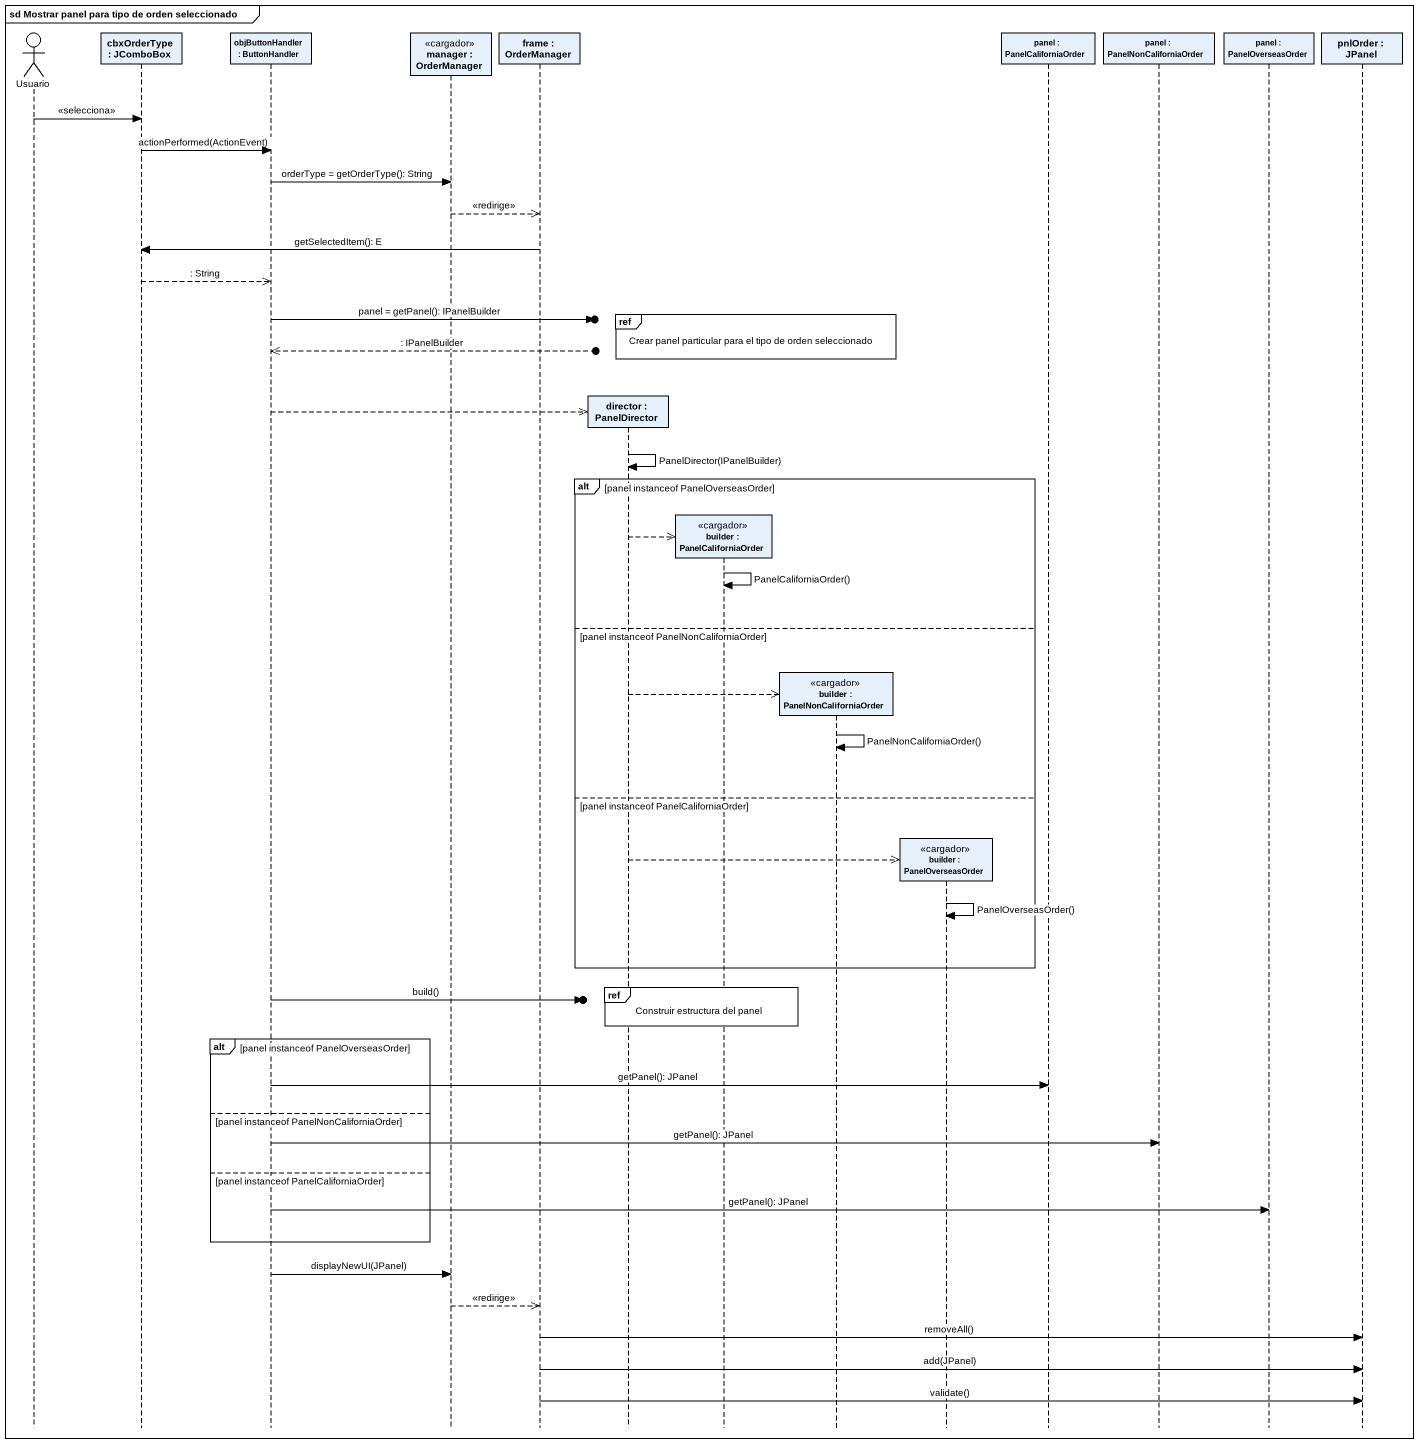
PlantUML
@startuml
mainframe sd Mostrar panel para tipo de orden seleccionado
hide footbox
actor Usuario
participant "cbxOrderType : JComboBox" as cbxOrderType
participant "objButtonHandler : ButtonHandler" as objButtonHandler
participant "manager : OrderManager" as manager <<cargador>>
participant "frame : OrderManager" as frame_
participant "director : PanelDirector" as director
participant "builder : PanelCaliforniaOrder" as builder <<cargador>>
participant "builder : PanelNonCaliforniaOrder" as builder_2 <<cargador>>
participant "builder : PanelOverseasOrder" as builder_3 <<cargador>>
participant "panel : PanelCaliforniaOrder" as panel
participant "panel : PanelNonCaliforniaOrder" as panel_2
participant "panel : PanelOverseasOrder" as panel_3
participant "pnlOrder : JPanel" as pnlOrder

Usuario -> cbxOrderType : <<selecciona>>
cbxOrderType -> objButtonHandler : actionPerformed(ActionEvent)
objButtonHandler -> manager : orderType = getOrderType(): String
manager -->> frame_ : <<redirige>>
frame_ -> cbxOrderType : getSelectedItem(): E
cbxOrderType -->> objButtonHandler : : String
ref over director, builder, builder_2 : Crear panel particular para el tipo de orden seleccionado
objButtonHandler ->o] : panel = getPanel(): IPanelBuilder
objButtonHandler <<--o] : : IPanelBuilder
objButtonHandler -->> director **
director -> director : PanelDirector(IPanelBuilder)
alt panel instanceof PanelOverseasOrder
  director -->> builder **
  builder -> builder : PanelCaliforniaOrder()
else panel instanceof PanelNonCaliforniaOrder
  director -->> builder_2 **
  builder_2 -> builder_2 : PanelNonCaliforniaOrder()
else panel instanceof PanelCaliforniaOrder
  director -->> builder_3 **
  builder_3 -> builder_3 : PanelOverseasOrder()
end
ref over director, builder : Construir estructura del panel
objButtonHandler ->o] : build()
alt panel instanceof PanelOverseasOrder
  objButtonHandler -> panel : getPanel(): JPanel
else panel instanceof PanelNonCaliforniaOrder
  objButtonHandler -> panel_2 : getPanel(): JPanel
else panel instanceof PanelCaliforniaOrder
  objButtonHandler -> panel_3 : getPanel(): JPanel
end
objButtonHandler -> manager : displayNewUI(JPanel)
manager -->> frame_ : <<redirige>>
frame_ -> pnlOrder : removeAll()
frame_ -> pnlOrder : add(JPanel)
frame_ -> pnlOrder : validate()
@enduml
